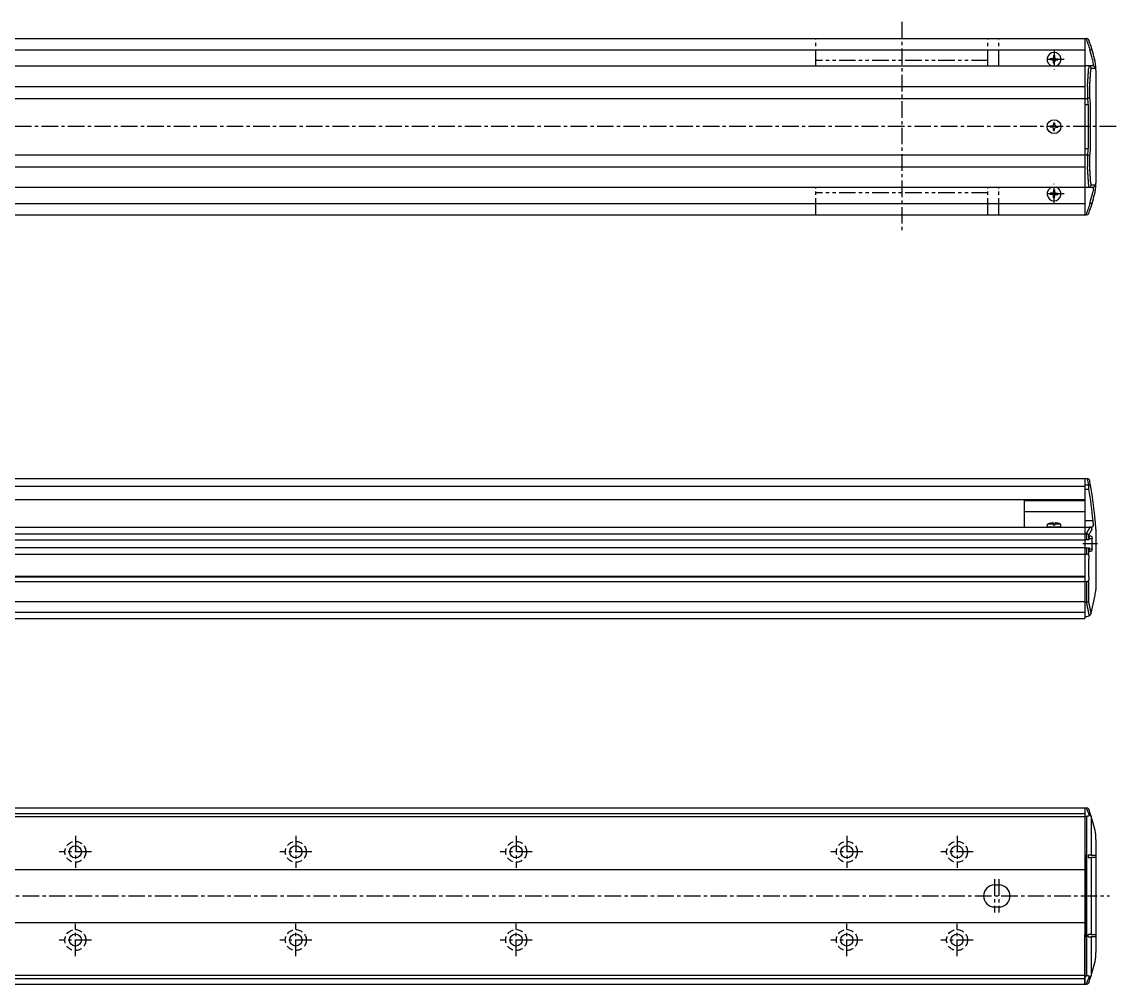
# Model space of a CAD drawing. Extents: x -693 to 300, y 35 to 506.
# Drawn here: x -196.7 to 299.7, y 69.3 to 505.8 of the extents above; entities that cross this region are included whole.
import ezdxf

# ---------------------------------------------------------------- set-up
doc = ezdxf.new("R2010")
doc.units = 0
for name, pattern in [('CENTER', [12, 7.5, -1.5, 1.5, -1.5]), ('DASHED', [4.5, 3, -1.5]), ('PHANTOM', [15, 7.5, -1.5, 1.5, -1.5, 1.5, -1.5])]:
    doc.linetypes.add(name, pattern=pattern)
doc.layers.get('0').update_dxf_attribs({"linetype": 'CONTINUOUS'})
doc.layers.add('CENTER', color=1, linetype='CENTER')

msp = doc.modelspace()

# ---------------------------------------------------------------- linework, layer by layer
at = {"color": 7, "linetype": 'CONTINUOUS'}
for p, q in [((-504.42, 498.26), (285.58, 498.26)), ((285.58, 498.26), (285.58, 418.26)), ((285.58, 498.26), (286.16, 498.26)), ((286.36, 498.26), (286.16, 498.26)), ((-258.42, 493.06), (285.58, 493.06)), ((287.97, 493.09), (287.82, 493.07)), ((269.83, 489.01), (269.83, 488.51)), ((270.58, 489.01), (269.83, 489.01)), ((270.58, 488.51), (269.83, 488.51)), ((271.33, 490.51), (271.33, 489.76)), ((271.33, 490.51), (271.83, 490.51)), ((271.33, 487.01), (271.33, 487.77)), ((271.33, 487.01), (271.83, 487.01)), ((271.83, 490.51), (271.83, 489.76)), ((271.83, 487.01), (271.83, 487.77)), ((272.57, 489.01), (273.33, 489.01)), ((272.57, 488.51), (273.33, 488.51)), ((273.33, 489.01), (273.33, 488.51)), ((288.97, 488.76), (289.18, 488.03)), ((290.16, 487.99), (289.94, 488.98)), ((-504.42, 485.76), (285.58, 485.76)), ((-258.42, 485.76), (285.58, 485.76)), ((289.25, 485.76), (285.58, 485.76)), ((288.41, 484.76), (290.24, 484.76)), ((290.48, 485.88), (290.48, 485.89)), ((290.58, 483.91), (290.58, 432.61)), ((-504.42, 476.53), (285.58, 476.53)), ((286.76, 476.51), (286.77, 476.51)), ((286.77, 476.51), (286.77, 471.02)), ((287.75, 471.6), (287.75, 476.34)), ((-504.42, 471), (285.58, 471)), ((285.58, 471.01), (286.66, 471.01)), ((285.58, 468.26), (287.09, 468.26)), ((286.77, 471.02), (286.66, 471.01)), ((287.09, 468.26), (287.09, 448.26)), ((288.08, 448.26), (288.08, 468.26)), ((269.83, 458.51), (269.83, 458.01)), ((270.58, 458.51), (269.83, 458.51)), ((270.58, 458.01), (269.83, 458.01)), ((271.33, 460.01), (271.33, 459.26)), ((271.33, 460.01), (271.83, 460.01)), ((271.33, 456.51), (271.33, 457.27)), ((271.83, 460.01), (271.83, 459.26)), ((271.83, 456.51), (271.83, 457.27)), ((272.57, 458.51), (273.33, 458.51)), ((272.57, 458.01), (273.33, 458.01)), ((273.33, 458.51), (273.33, 458.01)), ((271.33, 456.51), (271.83, 456.51)), ((285.58, 448.26), (287.09, 448.26)), ((-504.42, 445.53), (285.58, 445.53)), ((285.58, 445.51), (286.66, 445.51)), ((286.66, 445.51), (286.77, 445.51)), ((286.77, 445.51), (286.77, 440.01)), ((287.75, 440.19), (287.75, 444.92)), ((-504.42, 439.99), (285.58, 439.99)), ((286.77, 440.01), (286.76, 440.01)), ((-502.42, 430.76), (287.58, 430.76)), ((-258.42, 430.76), (285.58, 430.76)), ((269.83, 428.01), (269.83, 427.51)), ((270.58, 428.01), (269.83, 428.01)), ((270.58, 427.51), (269.83, 427.51)), ((271.33, 429.51), (271.33, 428.76)), ((271.33, 429.51), (271.83, 429.51)), ((271.83, 429.51), (271.83, 428.76)), ((272.57, 428.01), (273.33, 428.01)), ((272.57, 427.51), (273.33, 427.51)), ((273.33, 428.01), (273.33, 427.51)), ((285.58, 430.76), (289.25, 430.76)), ((290.24, 431.76), (288.41, 431.76)), ((288.97, 427.76), (289.18, 428.5)), ((289.94, 427.54), (290.16, 428.54)), ((290.48, 430.64), (290.48, 430.65)), ((-258.42, 423.46), (285.58, 423.46)), ((271.33, 426.01), (271.33, 426.77)), ((271.33, 426.01), (271.83, 426.01)), ((271.83, 426.01), (271.83, 426.77)), ((287.97, 423.44), (287.82, 423.46)), ((-504.42, 418.26), (285.58, 418.26)), ((285.58, 418.26), (286.16, 418.26)), ((286.16, 418.26), (286.36, 418.26)), ((-258.42, 298.59), (285.58, 298.59)), ((285.58, 298.59), (285.58, 236.09)), ((285.58, 298.59), (285.58, 289.09)), ((285.58, 298.59), (286.76, 298.59)), ((285.58, 298.59), (285.58, 289.09)), ((286.77, 298.59), (286.76, 298.59)), ((-258.42, 295.23), (285.58, 295.23)), ((285.58, 295.7), (287.27, 295.7)), ((285.58, 293.82), (287.43, 293.82)), ((-258.42, 289.09), (285.58, 289.09)), ((258.08, 289.09), (258.08, 276.59)), ((258.08, 288.62), (285.58, 288.62)), ((258.08, 283.63), (285.58, 283.63)), ((271.18, 278.48), (271.18, 277.49)), ((271.98, 278.48), (271.98, 277.49)), ((285.58, 279.59), (289.25, 279.59)), ((-504.42, 276.59), (285.58, 276.59)), ((-504.42, 273.59), (285.58, 273.59)), ((268.43, 276.59), (268.54, 277.89)), ((274.73, 276.59), (268.43, 276.59)), ((271.18, 277.89), (268.54, 277.89)), ((271.98, 277.49), (271.18, 277.49)), ((274.61, 277.89), (271.98, 277.89)), ((274.73, 276.59), (274.61, 277.89)), ((285.58, 276.59), (287.82, 276.59)), ((285.58, 276.59), (285.58, 235.09)), ((285.58, 273.59), (286.16, 273.59)), ((286.16, 273.59), (286.36, 273.57)), ((286.36, 273.57), (286.36, 270.99)), ((288.97, 276.59), (287.82, 276.59)), ((287.82, 276.59), (287.97, 276.58)), ((289.18, 276.68), (288.97, 276.59)), ((290.48, 276.91), (290.48, 276.89)), ((290.58, 275.59), (290.58, 248.09)), ((-504.42, 270.84), (285.58, 270.84)), ((285.58, 270.99), (287.55, 270.99)), ((287.29, 270.99), (287.29, 273.01)), ((288.49, 272.44), (287.55, 272.44)), ((287.55, 272.44), (287.55, 270.99)), ((287.55, 271.44), (288.81, 271.44)), ((288.81, 266.74), (288.81, 271.44)), ((-504.42, 267.34), (285.58, 267.34)), ((-504.42, 264.32), (285.58, 264.32)), ((285.58, 267.19), (287.55, 267.19)), ((285.58, 264.32), (286.36, 264.32)), ((286.36, 267.19), (286.36, 264.32)), ((287.29, 263.52), (287.29, 267.19)), ((287.55, 267.19), (287.55, 265.74)), ((287.55, 266.74), (288.81, 266.74)), ((287.55, 265.74), (288.49, 265.74)), ((287.43, 254.09), (287.43, 262.09)), ((-504.42, 254.39), (285.58, 254.39)), ((-504.42, 254.09), (285.58, 254.09)), ((-504.42, 251.85), (285.58, 251.85)), ((285.58, 251.85), (286.36, 251.85)), ((286.36, 251.85), (286.36, 242.59)), ((287.29, 242.85), (287.29, 252.65)), ((-504.42, 242.85), (285.58, 242.85)), ((285.58, 242.59), (286.31, 242.59)), ((286.36, 242.59), (286.31, 242.59)), ((-504.42, 238.09), (285.58, 238.09)), ((-504.42, 235.09), (285.58, 235.09)), ((285.58, 236.09), (286.52, 236.09)), ((288.47, 237.62), (288.43, 237.48)), ((-504.42, 149.3), (285.58, 149.3)), ((285.58, 149.3), (285.58, 69.3)), ((285.58, 149.3), (285.58, 126.85)), ((285.58, 149.3), (286.31, 149.3)), ((286.31, 149.3), (286.36, 149.3)), ((-504.42, 146.7), (285.58, 146.7)), ((-504.42, 145.3), (285.58, 145.3)), ((285.58, 145.55), (286.52, 145.55)), ((286.52, 73.05), (286.52, 145.55)), ((288.43, 145.51), (288.47, 145.38)), ((288.47, 145.38), (288.47, 127.8)), ((290.58, 134.95), (290.58, 83.65)), ((286.03, 127.8), (285.58, 127.8)), ((285.58, 126.85), (286.03, 126.85)), ((286.03, 127.8), (286.03, 90.8)), ((288.47, 127.8), (287.08, 127.8)), ((287.08, 127.8), (287.08, 126.8)), ((287.08, 126.8), (288.47, 126.8)), ((288.47, 127.8), (290.41, 127.8)), ((288.47, 126.8), (288.47, 91.8)), ((290.41, 126.8), (288.47, 126.8)), ((290.41, 127.8), (290.58, 127.75)), ((290.58, 126.74), (290.41, 126.8)), ((-504.42, 121.3), (285.58, 121.3)), ((244.58, 114.3), (246.58, 114.3)), ((244.58, 104.3), (246.58, 104.3)), ((-504.42, 97.3), (285.58, 97.3)), ((286.03, 91.76), (285.58, 91.75)), ((285.58, 69.3), (285.58, 91.75)), ((286.03, 90.8), (285.58, 90.8)), ((288.47, 91.8), (287.08, 91.8)), ((287.08, 90.8), (287.08, 91.8)), ((287.08, 90.8), (288.47, 90.8)), ((288.47, 91.8), (290.41, 91.8)), ((288.47, 90.8), (288.47, 73.22)), ((290.41, 90.8), (288.47, 90.8)), ((290.41, 91.8), (290.58, 91.86)), ((290.58, 90.86), (290.41, 90.8)), ((-504.42, 73.3), (285.58, 73.3)), ((-504.42, 71.9), (285.58, 71.9)), ((285.58, 73.05), (286.52, 73.05)), ((288.47, 73.22), (288.43, 73.09)), ((-504.42, 69.3), (285.58, 69.3)), ((285.58, 69.3), (286.31, 69.3)), ((286.36, 69.3), (286.31, 69.3))]:
    msp.add_line(p, q, dxfattribs=at)
at = {"color": 3, "linetype": 'PHANTOM'}
for p, q in [((163.58, 485.76), (163.58, 498.26)), ((241.58, 485.76), (241.58, 498.26)), ((246.58, 485.76), (246.58, 498.26)), ((241.58, 488.26), (163.58, 488.26)), ((163.58, 418.26), (163.58, 430.76)), ((241.58, 428.26), (163.58, 428.26)), ((241.58, 418.26), (241.58, 430.76)), ((246.58, 418.26), (246.58, 430.76))]:
    msp.add_line(p, q, dxfattribs=at)
at = {"color": 7, "linetype": 'CONTINUOUS'}
for points in [[(288.86, 493.09), (288.86, 493.09), (288.85, 493.11), (288.74, 493.17), (288.54, 493.18), (288.28, 493.15), (287.97, 493.09)], [(289.48, 486.57), (289.39, 487.13), (289.18, 488.03)], [(289.48, 429.96), (289.39, 429.4), (289.18, 428.5)], [(288.86, 423.44), (288.86, 423.44), (288.85, 423.42), (288.74, 423.36), (288.54, 423.35), (288.28, 423.38), (287.97, 423.44)], [(287.43, 293.82), (287.39, 294.24), (287.34, 294.87), (287.3, 295.37), (287.27, 295.7)], [(289.18, 276.68), (289.39, 277.07), (289.48, 277.54)], [(288.49, 272.44), (288.5, 272.44), (288.61, 272.37), (288.7, 272.2), (288.76, 271.96), (288.8, 271.66), (288.81, 271.44)], [(287.29, 263.52), (287.37, 263.03), (287.43, 262.09)], [(288.81, 266.74), (288.81, 266.64), (288.78, 266.32), (288.72, 266.03), (288.63, 265.83), (288.52, 265.74), (288.49, 265.74)], [(287.43, 254.09), (287.41, 253.54), (287.29, 252.65)], [(288.47, 237.62), (289.38, 241.71), (290.16, 245.67)], [(288.43, 145.51), (288.38, 145.61), (288.23, 145.74), (287.98, 145.8), (287.58, 145.73)], [(290.16, 139.03), (289.38, 142.3), (288.47, 145.38)], [(288.47, 73.22), (289.38, 76.31), (290.16, 79.58)], [(287.58, 72.88), (287.79, 72.82), (288.1, 72.82), (288.32, 72.92), (288.43, 73.09)]]:
    msp.add_lwpolyline(points, dxfattribs=at)
for points in [[(286.76, 476.51, 0), (286.76, 476.58, 0), (286.77, 476.64, 0), (286.77, 476.7, 0), (286.77, 476.76, 0), (286.78, 476.82, 0), (286.78, 476.89, 0), (286.79, 476.95, 0), (286.79, 477.01, 0), (286.8, 477.07, 0), (286.8, 477.13, 0), (286.8, 477.19, 0), (286.81, 477.26, 0), (286.81, 477.32, 0), (286.82, 477.38, 0), (286.82, 477.44, 0), (286.82, 477.5, 0), (286.83, 477.57, 0), (286.83, 477.63, 0), (286.84, 477.69, 0), (286.84, 477.75, 0), (286.85, 477.81, 0), (286.85, 477.88, 0), (286.85, 477.94, 0), (286.86, 478, 0), (286.86, 478.06, 0), (286.87, 478.12, 0), (286.87, 478.19, 0), (286.87, 478.25, 0), (286.88, 478.31, 0), (286.88, 478.37, 0), (286.89, 478.43, 0), (286.89, 478.5, 0), (286.89, 478.56, 0), (286.9, 478.62, 0), (286.9, 478.68, 0), (286.91, 478.74, 0), (286.91, 478.81, 0), (286.91, 478.87, 0), (286.92, 478.93, 0), (286.92, 478.99, 0), (286.93, 479.05, 0), (286.93, 479.12, 0), (286.94, 479.18, 0), (286.94, 479.24, 0), (286.94, 479.3, 0), (286.95, 479.36, 0), (286.95, 479.42, 0), (286.95, 479.49, 0), (286.96, 479.55, 0), (286.96, 479.61, 0), (286.97, 479.67, 0), (286.97, 479.74, 0), (286.98, 479.8, 0), (286.98, 479.86, 0), (286.98, 479.92, 0), (286.99, 479.98, 0), (286.99, 480.05, 0), (287, 480.11, 0), (287, 480.17, 0), (287, 480.23, 0), (287.01, 480.29, 0), (287.01, 480.36, 0), (287.01, 480.42, 0), (287.02, 480.48, 0), (287.02, 480.54, 0), (287.03, 480.6, 0), (287.03, 480.67, 0), (287.04, 480.73, 0), (287.04, 480.79, 0), (287.04, 480.85, 0), (287.05, 480.91, 0), (287.05, 480.98, 0), (287.06, 481.04, 0), (287.06, 481.1, 0), (287.06, 481.16, 0), (287.07, 481.22, 0), (287.07, 481.29, 0), (287.07, 481.35, 0), (287.08, 481.41, 0), (287.08, 481.47, 0), (287.09, 481.53, 0), (287.09, 481.59, 0), (287.1, 481.66, 0), (287.1, 481.72, 0), (287.1, 481.78, 0), (287.11, 481.84, 0), (287.11, 481.9, 0), (287.11, 481.97, 0), (287.12, 482.03, 0), (287.12, 482.09, 0), (287.13, 482.15, 0), (287.13, 482.21, 0), (287.13, 482.28, 0), (287.14, 482.34, 0), (287.14, 482.4, 0), (287.15, 482.46, 0), (287.15, 482.52, 0), (287.15, 482.59, 0), (287.16, 482.65, 0), (287.16, 482.71, 0), (287.17, 482.77, 0), (287.17, 482.83, 0), (287.17, 482.9, 0), (287.18, 482.96, 0), (287.18, 483.02, 0), (287.19, 483.08, 0), (287.19, 483.14, 0), (287.19, 483.21, 0), (287.2, 483.27, 0), (287.2, 483.33, 0), (287.2, 483.39, 0), (287.21, 483.45, 0), (287.21, 483.52, 0), (287.22, 483.58, 0), (287.22, 483.64, 0), (287.22, 483.7, 0), (287.23, 483.77, 0), (287.23, 483.83, 0), (287.24, 483.89, 0), (287.24, 483.95, 0), (287.24, 484.01, 0), (287.25, 484.08, 0), (287.25, 484.14, 0), (287.25, 484.2, 0), (287.26, 484.26, 0), (287.26, 484.32, 0), (287.27, 484.39, 0), (287.27, 484.45, 0)], [(287.75, 476.34, 0), (287.76, 476.4, 0), (287.76, 476.46, 0), (287.76, 476.52, 0), (287.77, 476.58, 0), (287.77, 476.64, 0), (287.78, 476.7, 0), (287.78, 476.76, 0), (287.79, 476.82, 0), (287.79, 476.88, 0), (287.79, 476.94, 0), (287.8, 477, 0), (287.8, 477.06, 0), (287.81, 477.13, 0), (287.81, 477.19, 0), (287.81, 477.25, 0), (287.82, 477.31, 0), (287.82, 477.37, 0), (287.83, 477.43, 0), (287.83, 477.49, 0), (287.83, 477.55, 0), (287.84, 477.61, 0), (287.84, 477.67, 0), (287.85, 477.73, 0), (287.85, 477.79, 0), (287.85, 477.85, 0), (287.86, 477.91, 0), (287.86, 477.97, 0), (287.87, 478.04, 0), (287.87, 478.1, 0), (287.87, 478.16, 0), (287.88, 478.22, 0), (287.88, 478.28, 0), (287.89, 478.34, 0), (287.89, 478.4, 0), (287.89, 478.46, 0), (287.9, 478.52, 0), (287.9, 478.58, 0), (287.91, 478.64, 0), (287.91, 478.7, 0), (287.91, 478.76, 0), (287.92, 478.82, 0), (287.92, 478.88, 0), (287.93, 478.94, 0), (287.93, 479.01, 0), (287.93, 479.07, 0), (287.94, 479.13, 0), (287.94, 479.19, 0), (287.95, 479.25, 0), (287.95, 479.31, 0), (287.95, 479.37, 0), (287.96, 479.43, 0), (287.96, 479.49, 0), (287.97, 479.55, 0), (287.97, 479.61, 0), (287.97, 479.67, 0), (287.98, 479.73, 0), (287.98, 479.8, 0), (287.99, 479.86, 0), (287.99, 479.92, 0), (287.99, 479.98, 0), (288, 480.04, 0), (288, 480.1, 0), (288, 480.16, 0), (288.01, 480.22, 0), (288.01, 480.28, 0), (288.02, 480.34, 0), (288.02, 480.4, 0), (288.02, 480.46, 0), (288.03, 480.52, 0), (288.03, 480.58, 0), (288.04, 480.64, 0), (288.04, 480.7, 0), (288.05, 480.77, 0), (288.05, 480.83, 0), (288.05, 480.89, 0), (288.06, 480.95, 0), (288.06, 481.01, 0), (288.06, 481.07, 0), (288.07, 481.13, 0), (288.07, 481.19, 0), (288.08, 481.25, 0), (288.08, 481.31, 0), (288.08, 481.37, 0), (288.09, 481.43, 0), (288.09, 481.49, 0), (288.1, 481.55, 0), (288.1, 481.62, 0), (288.1, 481.68, 0), (288.11, 481.74, 0), (288.11, 481.8, 0), (288.12, 481.86, 0), (288.12, 481.92, 0), (288.12, 481.98, 0), (288.13, 482.04, 0), (288.13, 482.1, 0), (288.13, 482.16, 0), (288.14, 482.22, 0), (288.14, 482.28, 0), (288.14, 482.35, 0), (288.15, 482.4, 0), (288.15, 482.47, 0), (288.16, 482.53, 0), (288.16, 482.59, 0), (288.17, 482.65, 0), (288.17, 482.71, 0), (288.17, 482.77, 0), (288.18, 482.83, 0), (288.18, 482.89, 0), (288.18, 482.95, 0), (288.19, 483.01, 0), (288.19, 483.07, 0), (288.19, 483.13, 0), (288.2, 483.19, 0), (288.2, 483.26, 0), (288.21, 483.32, 0), (288.21, 483.38, 0), (288.21, 483.44, 0), (288.22, 483.5, 0), (288.22, 483.56, 0), (288.23, 483.62, 0), (288.23, 483.68, 0), (288.23, 483.74, 0), (288.24, 483.8, 0), (288.24, 483.86, 0), (288.25, 483.92, 0), (288.25, 483.99, 0), (288.25, 484.05, 0), (288.26, 484.11, 0)], [(287.27, 432.08, 0), (287.27, 432.14, 0), (287.26, 432.2, 0), (287.26, 432.27, 0), (287.25, 432.33, 0), (287.25, 432.39, 0), (287.25, 432.45, 0), (287.24, 432.51, 0), (287.24, 432.58, 0), (287.24, 432.64, 0), (287.23, 432.7, 0), (287.23, 432.76, 0), (287.22, 432.82, 0), (287.22, 432.89, 0), (287.22, 432.95, 0), (287.21, 433.01, 0), (287.21, 433.07, 0), (287.2, 433.13, 0), (287.2, 433.2, 0), (287.2, 433.26, 0), (287.19, 433.32, 0), (287.19, 433.38, 0), (287.19, 433.44, 0), (287.18, 433.51, 0), (287.18, 433.57, 0), (287.17, 433.63, 0), (287.17, 433.69, 0), (287.17, 433.76, 0), (287.16, 433.82, 0), (287.16, 433.88, 0), (287.15, 433.94, 0), (287.15, 434, 0), (287.15, 434.07, 0), (287.14, 434.13, 0), (287.14, 434.19, 0), (287.13, 434.25, 0), (287.13, 434.31, 0), (287.13, 434.38, 0), (287.12, 434.44, 0), (287.12, 434.5, 0), (287.11, 434.56, 0), (287.11, 434.62, 0), (287.11, 434.69, 0), (287.1, 434.75, 0), (287.1, 434.81, 0), (287.1, 434.87, 0), (287.09, 434.93, 0), (287.09, 435, 0), (287.08, 435.06, 0), (287.08, 435.12, 0), (287.07, 435.18, 0), (287.07, 435.24, 0), (287.07, 435.31, 0), (287.06, 435.37, 0), (287.06, 435.43, 0), (287.06, 435.49, 0), (287.05, 435.55, 0), (287.05, 435.62, 0), (287.04, 435.68, 0), (287.04, 435.74, 0), (287.04, 435.8, 0), (287.03, 435.86, 0), (287.03, 435.93, 0), (287.02, 435.99, 0), (287.02, 436.05, 0), (287.01, 436.11, 0), (287.01, 436.17, 0), (287.01, 436.24, 0), (287, 436.3, 0), (287, 436.36, 0), (287, 436.42, 0), (286.99, 436.48, 0), (286.99, 436.55, 0), (286.98, 436.61, 0), (286.98, 436.67, 0), (286.98, 436.73, 0), (286.97, 436.79, 0), (286.97, 436.86, 0), (286.96, 436.92, 0), (286.96, 436.98, 0), (286.95, 437.04, 0), (286.95, 437.1, 0), (286.95, 437.17, 0), (286.94, 437.23, 0), (286.94, 437.29, 0), (286.94, 437.35, 0), (286.93, 437.41, 0), (286.93, 437.48, 0), (286.92, 437.54, 0), (286.92, 437.6, 0), (286.91, 437.66, 0), (286.91, 437.72, 0), (286.91, 437.79, 0), (286.9, 437.85, 0), (286.9, 437.91, 0), (286.89, 437.97, 0), (286.89, 438.03, 0), (286.89, 438.1, 0), (286.88, 438.16, 0), (286.88, 438.22, 0), (286.87, 438.28, 0), (286.87, 438.34, 0), (286.87, 438.4, 0), (286.86, 438.47, 0), (286.86, 438.53, 0), (286.85, 438.59, 0), (286.85, 438.65, 0), (286.85, 438.71, 0), (286.84, 438.78, 0), (286.84, 438.84, 0), (286.83, 438.9, 0), (286.83, 438.96, 0), (286.82, 439.02, 0), (286.82, 439.09, 0), (286.82, 439.15, 0), (286.81, 439.21, 0), (286.81, 439.27, 0), (286.8, 439.33, 0), (286.8, 439.39, 0), (286.8, 439.46, 0), (286.79, 439.52, 0), (286.79, 439.58, 0), (286.78, 439.64, 0), (286.78, 439.7, 0), (286.77, 439.77, 0), (286.77, 439.83, 0), (286.77, 439.89, 0), (286.76, 439.95, 0), (286.76, 440.01, 0)], [(288.26, 432.42, 0), (288.25, 432.48, 0), (288.25, 432.54, 0), (288.25, 432.61, 0), (288.24, 432.66, 0), (288.24, 432.73, 0), (288.23, 432.79, 0), (288.23, 432.85, 0), (288.23, 432.91, 0), (288.22, 432.97, 0), (288.22, 433.03, 0), (288.21, 433.09, 0), (288.21, 433.15, 0), (288.21, 433.21, 0), (288.2, 433.27, 0), (288.2, 433.33, 0), (288.19, 433.39, 0), (288.19, 433.45, 0), (288.19, 433.52, 0), (288.18, 433.58, 0), (288.18, 433.64, 0), (288.18, 433.7, 0), (288.17, 433.76, 0), (288.17, 433.82, 0), (288.17, 433.88, 0), (288.16, 433.94, 0), (288.16, 434, 0), (288.15, 434.06, 0), (288.15, 434.12, 0), (288.14, 434.18, 0), (288.14, 434.25, 0), (288.14, 434.31, 0), (288.13, 434.37, 0), (288.13, 434.43, 0), (288.13, 434.49, 0), (288.12, 434.55, 0), (288.12, 434.61, 0), (288.12, 434.67, 0), (288.11, 434.73, 0), (288.11, 434.79, 0), (288.1, 434.85, 0), (288.1, 434.91, 0), (288.1, 434.97, 0), (288.09, 435.03, 0), (288.09, 435.1, 0), (288.08, 435.16, 0), (288.08, 435.22, 0), (288.08, 435.28, 0), (288.07, 435.34, 0), (288.07, 435.4, 0), (288.06, 435.46, 0), (288.06, 435.52, 0), (288.06, 435.58, 0), (288.05, 435.64, 0), (288.05, 435.7, 0), (288.05, 435.76, 0), (288.04, 435.82, 0), (288.04, 435.88, 0), (288.03, 435.94, 0), (288.03, 436, 0), (288.02, 436.07, 0), (288.02, 436.13, 0), (288.02, 436.19, 0), (288.01, 436.25, 0), (288.01, 436.31, 0), (288, 436.37, 0), (288, 436.43, 0), (288, 436.49, 0), (287.99, 436.55, 0), (287.99, 436.61, 0), (287.99, 436.67, 0), (287.98, 436.73, 0), (287.98, 436.79, 0), (287.97, 436.85, 0), (287.97, 436.92, 0), (287.97, 436.98, 0), (287.96, 437.04, 0), (287.96, 437.1, 0), (287.95, 437.16, 0), (287.95, 437.22, 0), (287.95, 437.28, 0), (287.94, 437.34, 0), (287.94, 437.4, 0), (287.93, 437.46, 0), (287.93, 437.52, 0), (287.93, 437.58, 0), (287.92, 437.64, 0), (287.92, 437.7, 0), (287.91, 437.76, 0), (287.91, 437.83, 0), (287.91, 437.89, 0), (287.9, 437.95, 0), (287.9, 438.01, 0), (287.89, 438.07, 0), (287.89, 438.13, 0), (287.89, 438.19, 0), (287.88, 438.25, 0), (287.88, 438.31, 0), (287.87, 438.37, 0), (287.87, 438.43, 0), (287.87, 438.49, 0), (287.86, 438.55, 0), (287.86, 438.61, 0), (287.85, 438.68, 0), (287.85, 438.74, 0), (287.85, 438.8, 0), (287.84, 438.86, 0), (287.84, 438.92, 0), (287.83, 438.98, 0), (287.83, 439.04, 0), (287.83, 439.1, 0), (287.82, 439.16, 0), (287.82, 439.22, 0), (287.81, 439.28, 0), (287.81, 439.34, 0), (287.81, 439.4, 0), (287.8, 439.46, 0), (287.8, 439.52, 0), (287.79, 439.58, 0), (287.79, 439.64, 0), (287.79, 439.71, 0), (287.78, 439.77, 0), (287.78, 439.83, 0), (287.77, 439.89, 0), (287.77, 439.95, 0), (287.76, 440.01, 0), (287.76, 440.07, 0), (287.76, 440.13, 0), (287.75, 440.19, 0)], [(271.18, 278.48, 0), (271.16, 278.48, 0), (271.13, 278.48, 0), (271.11, 278.47, 0), (271.09, 278.47, 0), (271.07, 278.47, 0), (271.05, 278.47, 0), (271.03, 278.47, 0), (271.01, 278.47, 0), (270.99, 278.46, 0), (270.96, 278.46, 0), (270.94, 278.46, 0), (270.92, 278.46, 0), (270.9, 278.46, 0), (270.88, 278.46, 0), (270.86, 278.45, 0), (270.84, 278.45, 0), (270.82, 278.45, 0), (270.8, 278.45, 0), (270.77, 278.45, 0), (270.75, 278.44, 0), (270.73, 278.44, 0), (270.71, 278.44, 0), (270.69, 278.44, 0), (270.67, 278.44, 0), (270.65, 278.43, 0), (270.63, 278.43, 0), (270.61, 278.43, 0), (270.58, 278.43, 0), (270.56, 278.42, 0), (270.54, 278.42, 0), (270.52, 278.42, 0), (270.5, 278.41, 0), (270.48, 278.41, 0), (270.46, 278.41, 0), (270.44, 278.4, 0), (270.42, 278.4, 0), (270.4, 278.4, 0), (270.38, 278.4, 0), (270.35, 278.39, 0), (270.33, 278.39, 0), (270.31, 278.39, 0), (270.29, 278.38, 0), (270.27, 278.38, 0), (270.25, 278.38, 0), (270.23, 278.37, 0), (270.21, 278.37, 0), (270.19, 278.37, 0), (270.17, 278.36, 0), (270.14, 278.36, 0), (270.12, 278.35, 0), (270.1, 278.35, 0), (270.08, 278.35, 0), (270.06, 278.34, 0), (270.04, 278.34, 0), (270.02, 278.33, 0), (270, 278.33, 0), (269.98, 278.32, 0), (269.96, 278.32, 0), (269.94, 278.32, 0), (269.92, 278.31, 0), (269.9, 278.31, 0), (269.88, 278.3, 0), (269.85, 278.3, 0), (269.83, 278.29, 0), (269.81, 278.29, 0), (269.79, 278.29, 0), (269.77, 278.28, 0), (269.75, 278.27, 0), (269.73, 278.27, 0), (269.71, 278.26, 0), (269.69, 278.26, 0), (269.67, 278.25, 0), (269.65, 278.25, 0), (269.63, 278.25, 0), (269.61, 278.24, 0), (269.59, 278.24, 0), (269.57, 278.23, 0), (269.55, 278.22, 0), (269.52, 278.22, 0), (269.5, 278.21, 0), (269.48, 278.21, 0), (269.46, 278.2, 0), (269.44, 278.2, 0), (269.42, 278.19, 0), (269.4, 278.19, 0), (269.38, 278.18, 0), (269.36, 278.17, 0), (269.34, 278.17, 0), (269.32, 278.16, 0), (269.3, 278.15, 0), (269.28, 278.15, 0), (269.26, 278.14, 0), (269.24, 278.14, 0), (269.22, 278.13, 0), (269.2, 278.12, 0), (269.18, 278.12, 0), (269.16, 278.11, 0), (269.14, 278.11, 0), (269.12, 278.1, 0), (269.1, 278.09, 0), (269.08, 278.09, 0), (269.06, 278.08, 0), (269.04, 278.07, 0), (269.02, 278.06, 0), (269, 278.06, 0), (268.98, 278.05, 0), (268.96, 278.05, 0), (268.94, 278.04, 0), (268.92, 278.03, 0), (268.9, 278.02, 0), (268.88, 278.02, 0), (268.86, 278.01, 0), (268.84, 278, 0), (268.82, 278, 0), (268.8, 277.99, 0), (268.78, 277.98, 0), (268.76, 277.97, 0), (268.74, 277.96, 0), (268.72, 277.96, 0), (268.7, 277.95, 0), (268.68, 277.94, 0), (268.66, 277.93, 0), (268.64, 277.93, 0), (268.62, 277.92, 0), (268.6, 277.91, 0), (268.58, 277.9, 0), (268.56, 277.89, 0), (268.54, 277.89, 0)], [(274.61, 277.89, 0), (274.59, 277.89, 0), (274.57, 277.9, 0), (274.55, 277.91, 0), (274.54, 277.92, 0), (274.51, 277.93, 0), (274.5, 277.93, 0), (274.48, 277.94, 0), (274.46, 277.95, 0), (274.44, 277.96, 0), (274.42, 277.96, 0), (274.4, 277.97, 0), (274.38, 277.98, 0), (274.36, 277.99, 0), (274.34, 278, 0), (274.32, 278, 0), (274.3, 278.01, 0), (274.28, 278.02, 0), (274.26, 278.02, 0), (274.24, 278.03, 0), (274.22, 278.04, 0), (274.2, 278.05, 0), (274.18, 278.05, 0), (274.16, 278.06, 0), (274.14, 278.06, 0), (274.12, 278.07, 0), (274.1, 278.08, 0), (274.08, 278.09, 0), (274.06, 278.09, 0), (274.04, 278.1, 0), (274.02, 278.11, 0), (274, 278.11, 0), (273.98, 278.12, 0), (273.95, 278.12, 0), (273.94, 278.13, 0), (273.92, 278.14, 0), (273.89, 278.14, 0), (273.87, 278.15, 0), (273.85, 278.15, 0), (273.83, 278.16, 0), (273.81, 278.17, 0), (273.79, 278.17, 0), (273.77, 278.18, 0), (273.75, 278.19, 0), (273.73, 278.19, 0), (273.71, 278.2, 0), (273.69, 278.2, 0), (273.67, 278.21, 0), (273.65, 278.21, 0), (273.63, 278.22, 0), (273.61, 278.22, 0), (273.59, 278.23, 0), (273.57, 278.24, 0), (273.55, 278.24, 0), (273.53, 278.25, 0), (273.51, 278.25, 0), (273.49, 278.25, 0), (273.46, 278.26, 0), (273.44, 278.26, 0), (273.42, 278.27, 0), (273.4, 278.27, 0), (273.38, 278.28, 0), (273.36, 278.29, 0), (273.34, 278.29, 0), (273.32, 278.29, 0), (273.3, 278.3, 0), (273.28, 278.3, 0), (273.26, 278.31, 0), (273.24, 278.31, 0), (273.22, 278.32, 0), (273.2, 278.32, 0), (273.18, 278.32, 0), (273.15, 278.33, 0), (273.13, 278.33, 0), (273.11, 278.34, 0), (273.09, 278.34, 0), (273.07, 278.35, 0), (273.05, 278.35, 0), (273.03, 278.35, 0), (273.01, 278.36, 0), (272.99, 278.36, 0), (272.97, 278.37, 0), (272.95, 278.37, 0), (272.93, 278.37, 0), (272.9, 278.38, 0), (272.88, 278.38, 0), (272.86, 278.38, 0), (272.84, 278.39, 0), (272.82, 278.39, 0), (272.8, 278.39, 0), (272.78, 278.4, 0), (272.76, 278.4, 0), (272.74, 278.4, 0), (272.71, 278.4, 0), (272.69, 278.41, 0), (272.67, 278.41, 0), (272.65, 278.41, 0), (272.63, 278.42, 0), (272.61, 278.42, 0), (272.59, 278.42, 0), (272.57, 278.43, 0), (272.55, 278.43, 0), (272.53, 278.43, 0), (272.5, 278.43, 0), (272.48, 278.44, 0), (272.46, 278.44, 0), (272.44, 278.44, 0), (272.42, 278.44, 0), (272.4, 278.44, 0), (272.38, 278.45, 0), (272.36, 278.45, 0), (272.34, 278.45, 0), (272.31, 278.45, 0), (272.29, 278.45, 0), (272.27, 278.46, 0), (272.25, 278.46, 0), (272.23, 278.46, 0), (272.21, 278.46, 0), (272.19, 278.46, 0), (272.17, 278.46, 0), (272.15, 278.47, 0), (272.12, 278.47, 0), (272.1, 278.47, 0), (272.08, 278.47, 0), (272.06, 278.47, 0), (272.04, 278.47, 0), (272.02, 278.48, 0), (272, 278.48, 0), (271.98, 278.48, 0)], [(286.16, 273.59, 0), (286.18, 273.61, 0), (286.19, 273.63, 0), (286.21, 273.66, 0), (286.23, 273.68, 0), (286.24, 273.7, 0), (286.26, 273.73, 0), (286.27, 273.75, 0), (286.29, 273.77, 0), (286.3, 273.79, 0), (286.32, 273.82, 0), (286.33, 273.84, 0), (286.35, 273.86, 0), (286.37, 273.89, 0), (286.38, 273.91, 0), (286.4, 273.93, 0), (286.41, 273.95, 0), (286.43, 273.98, 0), (286.44, 274, 0), (286.46, 274.02, 0), (286.48, 274.05, 0), (286.49, 274.07, 0), (286.51, 274.09, 0), (286.52, 274.12, 0), (286.54, 274.14, 0), (286.55, 274.16, 0), (286.57, 274.19, 0), (286.58, 274.21, 0), (286.6, 274.23, 0), (286.61, 274.26, 0), (286.63, 274.28, 0), (286.64, 274.3, 0), (286.66, 274.32, 0), (286.67, 274.35, 0), (286.69, 274.37, 0), (286.7, 274.39, 0), (286.72, 274.42, 0), (286.73, 274.44, 0), (286.75, 274.46, 0), (286.76, 274.49, 0), (286.78, 274.51, 0), (286.79, 274.53, 0), (286.81, 274.56, 0), (286.82, 274.58, 0), (286.84, 274.6, 0), (286.85, 274.63, 0), (286.87, 274.65, 0), (286.88, 274.67, 0), (286.89, 274.7, 0), (286.91, 274.72, 0), (286.92, 274.74, 0), (286.94, 274.77, 0), (286.95, 274.79, 0), (286.97, 274.81, 0), (286.98, 274.84, 0), (287, 274.86, 0), (287.01, 274.88, 0), (287.02, 274.91, 0), (287.04, 274.93, 0), (287.05, 274.95, 0), (287.07, 274.98, 0), (287.08, 275, 0), (287.1, 275.02, 0), (287.11, 275.05, 0), (287.12, 275.07, 0), (287.14, 275.09, 0), (287.15, 275.12, 0), (287.17, 275.14, 0), (287.18, 275.16, 0), (287.19, 275.19, 0), (287.21, 275.21, 0), (287.22, 275.23, 0), (287.24, 275.26, 0), (287.25, 275.28, 0), (287.26, 275.3, 0), (287.28, 275.33, 0), (287.29, 275.35, 0), (287.31, 275.37, 0), (287.32, 275.4, 0), (287.33, 275.42, 0), (287.35, 275.44, 0), (287.36, 275.47, 0), (287.37, 275.49, 0), (287.39, 275.51, 0), (287.4, 275.54, 0), (287.41, 275.56, 0), (287.43, 275.58, 0), (287.44, 275.61, 0), (287.46, 275.63, 0), (287.47, 275.65, 0), (287.48, 275.68, 0), (287.5, 275.7, 0), (287.51, 275.73, 0), (287.52, 275.75, 0), (287.53, 275.77, 0), (287.55, 275.8, 0), (287.56, 275.82, 0), (287.57, 275.84, 0), (287.59, 275.87, 0), (287.6, 275.89, 0), (287.61, 275.91, 0), (287.63, 275.94, 0), (287.64, 275.96, 0), (287.65, 275.99, 0), (287.67, 276.01, 0), (287.68, 276.03, 0), (287.69, 276.06, 0), (287.7, 276.08, 0), (287.72, 276.1, 0), (287.73, 276.13, 0), (287.74, 276.15, 0), (287.75, 276.17, 0), (287.77, 276.2, 0), (287.78, 276.22, 0), (287.79, 276.25, 0), (287.81, 276.27, 0), (287.82, 276.29, 0), (287.83, 276.32, 0), (287.84, 276.34, 0), (287.86, 276.36, 0), (287.87, 276.39, 0), (287.88, 276.41, 0), (287.89, 276.43, 0), (287.91, 276.46, 0), (287.92, 276.48, 0), (287.93, 276.5, 0), (287.94, 276.53, 0), (287.95, 276.55, 0), (287.97, 276.58, 0)], [(287.29, 273.01, 0), (287.3, 273.03, 0), (287.32, 273.05, 0), (287.33, 273.07, 0), (287.35, 273.09, 0), (287.36, 273.11, 0), (287.37, 273.13, 0), (287.39, 273.15, 0), (287.4, 273.17, 0), (287.41, 273.19, 0), (287.43, 273.21, 0), (287.44, 273.23, 0), (287.45, 273.25, 0), (287.47, 273.27, 0), (287.48, 273.29, 0), (287.49, 273.31, 0), (287.51, 273.33, 0), (287.52, 273.35, 0), (287.53, 273.37, 0), (287.55, 273.39, 0), (287.56, 273.41, 0), (287.57, 273.43, 0), (287.59, 273.45, 0), (287.6, 273.47, 0), (287.61, 273.49, 0), (287.63, 273.51, 0), (287.64, 273.53, 0), (287.65, 273.55, 0), (287.67, 273.57, 0), (287.68, 273.59, 0), (287.69, 273.61, 0), (287.7, 273.63, 0), (287.72, 273.65, 0), (287.73, 273.67, 0), (287.74, 273.69, 0), (287.76, 273.71, 0), (287.77, 273.73, 0), (287.78, 273.75, 0), (287.79, 273.77, 0), (287.81, 273.79, 0), (287.82, 273.81, 0), (287.83, 273.83, 0), (287.85, 273.85, 0), (287.86, 273.87, 0), (287.87, 273.89, 0), (287.88, 273.91, 0), (287.9, 273.93, 0), (287.91, 273.95, 0), (287.92, 273.97, 0), (287.93, 273.99, 0), (287.95, 274.01, 0), (287.96, 274.03, 0), (287.97, 274.05, 0), (287.99, 274.07, 0), (288, 274.09, 0), (288.01, 274.11, 0), (288.02, 274.13, 0), (288.03, 274.15, 0), (288.05, 274.17, 0), (288.06, 274.19, 0), (288.07, 274.21, 0), (288.08, 274.23, 0), (288.1, 274.25, 0), (288.11, 274.27, 0), (288.12, 274.29, 0), (288.13, 274.31, 0), (288.14, 274.33, 0), (288.16, 274.35, 0), (288.17, 274.37, 0), (288.18, 274.39, 0), (288.19, 274.41, 0), (288.21, 274.43, 0), (288.22, 274.45, 0), (288.23, 274.47, 0), (288.24, 274.49, 0), (288.25, 274.51, 0), (288.27, 274.53, 0), (288.28, 274.55, 0), (288.29, 274.57, 0), (288.3, 274.59, 0), (288.31, 274.61, 0), (288.33, 274.63, 0), (288.34, 274.65, 0), (288.35, 274.67, 0), (288.36, 274.69, 0), (288.37, 274.71, 0), (288.38, 274.73, 0), (288.4, 274.75, 0), (288.41, 274.77, 0), (288.42, 274.79, 0), (288.43, 274.81, 0), (288.44, 274.83, 0), (288.46, 274.86, 0), (288.47, 274.88, 0), (288.48, 274.89, 0), (288.49, 274.92, 0), (288.5, 274.94, 0), (288.51, 274.96, 0), (288.52, 274.98, 0), (288.54, 275, 0), (288.55, 275.02, 0), (288.56, 275.04, 0), (288.57, 275.06, 0), (288.58, 275.08, 0), (288.59, 275.1, 0), (288.61, 275.12, 0), (288.62, 275.14, 0), (288.63, 275.16, 0), (288.64, 275.18, 0), (288.65, 275.2, 0), (288.66, 275.22, 0), (288.67, 275.24, 0), (288.68, 275.26, 0), (288.69, 275.28, 0), (288.71, 275.3, 0), (288.72, 275.32, 0), (288.73, 275.34, 0), (288.74, 275.36, 0), (288.75, 275.38, 0), (288.76, 275.4, 0), (288.77, 275.42, 0), (288.78, 275.44, 0), (288.8, 275.46, 0), (288.81, 275.49, 0), (288.82, 275.5, 0), (288.83, 275.53, 0), (288.84, 275.55, 0), (288.85, 275.57, 0), (288.86, 275.59, 0)], [(287.58, 236.39, 0), (287.58, 236.44, 0), (287.57, 236.49, 0), (287.56, 236.54, 0), (287.55, 236.59, 0), (287.54, 236.64, 0), (287.53, 236.69, 0), (287.52, 236.74, 0), (287.51, 236.78, 0), (287.5, 236.83, 0), (287.49, 236.88, 0), (287.48, 236.93, 0), (287.48, 236.98, 0), (287.46, 237.03, 0), (287.46, 237.08, 0), (287.45, 237.13, 0), (287.44, 237.18, 0), (287.43, 237.22, 0), (287.42, 237.27, 0), (287.41, 237.32, 0), (287.4, 237.37, 0), (287.39, 237.42, 0), (287.38, 237.47, 0), (287.37, 237.52, 0), (287.36, 237.56, 0), (287.35, 237.61, 0), (287.34, 237.66, 0), (287.33, 237.71, 0), (287.32, 237.76, 0), (287.31, 237.81, 0), (287.31, 237.86, 0), (287.3, 237.91, 0), (287.29, 237.96, 0), (287.28, 238, 0), (287.27, 238.05, 0), (287.26, 238.1, 0), (287.25, 238.15, 0), (287.24, 238.2, 0), (287.23, 238.25, 0), (287.22, 238.29, 0), (287.21, 238.34, 0), (287.2, 238.39, 0), (287.19, 238.44, 0), (287.18, 238.49, 0), (287.17, 238.54, 0), (287.16, 238.59, 0), (287.15, 238.64, 0), (287.14, 238.68, 0), (287.13, 238.73, 0), (287.12, 238.78, 0), (287.11, 238.83, 0), (287.1, 238.88, 0), (287.09, 238.93, 0), (287.08, 238.97, 0), (287.07, 239.02, 0), (287.06, 239.07, 0), (287.05, 239.12, 0), (287.04, 239.17, 0), (287.03, 239.22, 0), (287.02, 239.27, 0), (287.01, 239.31, 0), (287, 239.36, 0), (286.99, 239.41, 0), (286.98, 239.46, 0), (286.97, 239.51, 0), (286.96, 239.56, 0), (286.95, 239.6, 0), (286.94, 239.65, 0), (286.93, 239.7, 0), (286.92, 239.75, 0), (286.91, 239.8, 0), (286.9, 239.85, 0), (286.89, 239.9, 0), (286.88, 239.94, 0), (286.87, 239.99, 0), (286.86, 240.04, 0), (286.85, 240.09, 0), (286.84, 240.14, 0), (286.83, 240.19, 0), (286.82, 240.23, 0), (286.81, 240.28, 0), (286.8, 240.33, 0), (286.79, 240.38, 0), (286.78, 240.43, 0), (286.77, 240.47, 0), (286.76, 240.52, 0), (286.75, 240.57, 0), (286.74, 240.62, 0), (286.73, 240.67, 0), (286.72, 240.72, 0), (286.71, 240.76, 0), (286.7, 240.81, 0), (286.69, 240.86, 0), (286.68, 240.91, 0), (286.67, 240.96, 0), (286.66, 241, 0), (286.65, 241.05, 0), (286.64, 241.1, 0), (286.63, 241.15, 0), (286.62, 241.2, 0), (286.61, 241.24, 0), (286.6, 241.29, 0), (286.58, 241.34, 0), (286.57, 241.39, 0), (286.56, 241.44, 0), (286.55, 241.49, 0), (286.54, 241.53, 0), (286.53, 241.58, 0), (286.52, 241.63, 0), (286.51, 241.68, 0), (286.5, 241.72, 0), (286.49, 241.77, 0), (286.48, 241.82, 0), (286.47, 241.87, 0), (286.46, 241.92, 0), (286.45, 241.97, 0), (286.44, 242.01, 0), (286.43, 242.06, 0), (286.42, 242.11, 0), (286.4, 242.16, 0), (286.39, 242.2, 0), (286.38, 242.25, 0), (286.37, 242.3, 0), (286.36, 242.35, 0), (286.35, 242.4, 0), (286.34, 242.44, 0), (286.33, 242.49, 0), (286.32, 242.54, 0), (286.31, 242.59, 0)], [(288.43, 237.48, 0), (288.42, 237.52, 0), (288.41, 237.56, 0), (288.4, 237.6, 0), (288.39, 237.65, 0), (288.38, 237.69, 0), (288.38, 237.73, 0), (288.37, 237.77, 0), (288.36, 237.82, 0), (288.35, 237.86, 0), (288.34, 237.9, 0), (288.33, 237.94, 0), (288.33, 237.99, 0), (288.32, 238.03, 0), (288.31, 238.07, 0), (288.3, 238.11, 0), (288.29, 238.16, 0), (288.29, 238.2, 0), (288.28, 238.24, 0), (288.27, 238.28, 0), (288.26, 238.32, 0), (288.25, 238.37, 0), (288.24, 238.41, 0), (288.23, 238.45, 0), (288.23, 238.49, 0), (288.22, 238.54, 0), (288.21, 238.58, 0), (288.2, 238.62, 0), (288.19, 238.66, 0), (288.18, 238.71, 0), (288.18, 238.75, 0), (288.17, 238.79, 0), (288.16, 238.83, 0), (288.15, 238.87, 0), (288.14, 238.92, 0), (288.13, 238.96, 0), (288.12, 239, 0), (288.12, 239.04, 0), (288.11, 239.09, 0), (288.1, 239.13, 0), (288.09, 239.17, 0), (288.08, 239.21, 0), (288.07, 239.25, 0), (288.06, 239.3, 0), (288.06, 239.34, 0), (288.05, 239.38, 0), (288.04, 239.42, 0), (288.03, 239.46, 0), (288.02, 239.51, 0), (288.01, 239.55, 0), (288, 239.59, 0), (287.99, 239.63, 0), (287.99, 239.68, 0), (287.98, 239.72, 0), (287.97, 239.76, 0), (287.96, 239.8, 0), (287.95, 239.84, 0), (287.94, 239.88, 0), (287.93, 239.93, 0), (287.92, 239.97, 0), (287.92, 240.01, 0), (287.91, 240.05, 0), (287.9, 240.1, 0), (287.89, 240.14, 0), (287.88, 240.18, 0), (287.87, 240.22, 0), (287.86, 240.26, 0), (287.85, 240.31, 0), (287.84, 240.35, 0), (287.84, 240.39, 0), (287.83, 240.43, 0), (287.82, 240.47, 0), (287.81, 240.52, 0), (287.8, 240.56, 0), (287.79, 240.6, 0), (287.78, 240.64, 0), (287.77, 240.68, 0), (287.76, 240.72, 0), (287.75, 240.77, 0), (287.75, 240.81, 0), (287.74, 240.85, 0), (287.73, 240.89, 0), (287.72, 240.94, 0), (287.71, 240.98, 0), (287.7, 241.02, 0), (287.69, 241.06, 0), (287.68, 241.1, 0), (287.67, 241.14, 0), (287.66, 241.19, 0), (287.65, 241.23, 0), (287.65, 241.27, 0), (287.64, 241.31, 0), (287.63, 241.35, 0), (287.62, 241.4, 0), (287.61, 241.44, 0), (287.6, 241.48, 0), (287.59, 241.52, 0), (287.58, 241.56, 0), (287.57, 241.6, 0), (287.56, 241.65, 0), (287.55, 241.69, 0), (287.55, 241.73, 0), (287.54, 241.77, 0), (287.53, 241.81, 0), (287.52, 241.85, 0), (287.51, 241.9, 0), (287.5, 241.94, 0), (287.49, 241.98, 0), (287.48, 242.02, 0), (287.47, 242.06, 0), (287.46, 242.1, 0), (287.45, 242.15, 0), (287.44, 242.19, 0), (287.43, 242.23, 0), (287.42, 242.27, 0), (287.41, 242.31, 0), (287.4, 242.35, 0), (287.39, 242.4, 0), (287.38, 242.44, 0), (287.38, 242.48, 0), (287.37, 242.52, 0), (287.36, 242.56, 0), (287.35, 242.6, 0), (287.34, 242.65, 0), (287.33, 242.69, 0), (287.32, 242.73, 0), (287.31, 242.77, 0), (287.3, 242.81, 0), (287.29, 242.85, 0)], [(286.52, 145.55, 0), (286.53, 145.55, 0), (286.54, 145.55, 0), (286.55, 145.55, 0), (286.56, 145.55, 0), (286.56, 145.55, 0), (286.57, 145.55, 0), (286.58, 145.55, 0), (286.59, 145.55, 0), (286.6, 145.55, 0), (286.61, 145.55, 0), (286.62, 145.55, 0), (286.63, 145.55, 0), (286.63, 145.55, 0), (286.64, 145.55, 0), (286.65, 145.55, 0), (286.66, 145.55, 0), (286.67, 145.55, 0), (286.68, 145.55, 0), (286.69, 145.55, 0), (286.7, 145.55, 0), (286.7, 145.55, 0), (286.71, 145.55, 0), (286.72, 145.55, 0), (286.73, 145.56, 0), (286.74, 145.56, 0), (286.75, 145.56, 0), (286.76, 145.56, 0), (286.76, 145.56, 0), (286.77, 145.56, 0), (286.78, 145.56, 0), (286.79, 145.56, 0), (286.8, 145.56, 0), (286.81, 145.56, 0), (286.82, 145.56, 0), (286.83, 145.56, 0), (286.83, 145.56, 0), (286.84, 145.56, 0), (286.85, 145.56, 0), (286.86, 145.56, 0), (286.87, 145.57, 0), (286.88, 145.57, 0), (286.89, 145.57, 0), (286.89, 145.57, 0), (286.9, 145.57, 0), (286.91, 145.57, 0), (286.92, 145.57, 0), (286.93, 145.57, 0), (286.94, 145.57, 0), (286.95, 145.57, 0), (286.95, 145.58, 0), (286.96, 145.58, 0), (286.97, 145.58, 0), (286.98, 145.58, 0), (286.99, 145.58, 0), (287, 145.58, 0), (287.01, 145.58, 0), (287.01, 145.58, 0), (287.02, 145.59, 0), (287.03, 145.59, 0), (287.04, 145.59, 0), (287.05, 145.59, 0), (287.06, 145.59, 0), (287.07, 145.59, 0), (287.07, 145.59, 0), (287.08, 145.59, 0), (287.09, 145.6, 0), (287.1, 145.6, 0), (287.11, 145.6, 0), (287.12, 145.6, 0), (287.12, 145.6, 0), (287.13, 145.6, 0), (287.14, 145.6, 0), (287.15, 145.61, 0), (287.16, 145.61, 0), (287.17, 145.61, 0), (287.17, 145.61, 0), (287.18, 145.61, 0), (287.19, 145.62, 0), (287.2, 145.62, 0), (287.21, 145.62, 0), (287.22, 145.62, 0), (287.22, 145.62, 0), (287.23, 145.62, 0), (287.24, 145.63, 0), (287.25, 145.63, 0), (287.26, 145.63, 0), (287.26, 145.63, 0), (287.27, 145.63, 0), (287.28, 145.63, 0), (287.29, 145.64, 0), (287.3, 145.64, 0), (287.31, 145.64, 0), (287.31, 145.64, 0), (287.32, 145.65, 0), (287.33, 145.65, 0), (287.34, 145.65, 0), (287.35, 145.65, 0), (287.35, 145.65, 0), (287.36, 145.66, 0), (287.37, 145.66, 0), (287.38, 145.66, 0), (287.38, 145.66, 0), (287.39, 145.66, 0), (287.4, 145.67, 0), (287.41, 145.67, 0), (287.42, 145.67, 0), (287.42, 145.67, 0), (287.43, 145.68, 0), (287.44, 145.68, 0), (287.45, 145.68, 0), (287.46, 145.68, 0), (287.46, 145.69, 0), (287.47, 145.69, 0), (287.48, 145.69, 0), (287.49, 145.69, 0), (287.49, 145.69, 0), (287.5, 145.7, 0), (287.51, 145.7, 0), (287.52, 145.7, 0), (287.52, 145.7, 0), (287.53, 145.71, 0), (287.54, 145.71, 0), (287.55, 145.71, 0), (287.56, 145.72, 0), (287.56, 145.72, 0), (287.57, 145.72, 0), (287.58, 145.72, 0), (287.58, 145.72, 0)], [(287.58, 72.88, 0), (287.58, 72.88, 0), (287.57, 72.88, 0), (287.56, 72.88, 0), (287.56, 72.89, 0), (287.55, 72.89, 0), (287.54, 72.89, 0), (287.53, 72.9, 0), (287.52, 72.9, 0), (287.52, 72.9, 0), (287.51, 72.9, 0), (287.5, 72.91, 0), (287.49, 72.91, 0), (287.49, 72.91, 0), (287.48, 72.91, 0), (287.47, 72.91, 0), (287.46, 72.92, 0), (287.46, 72.92, 0), (287.45, 72.92, 0), (287.44, 72.92, 0), (287.43, 72.93, 0), (287.42, 72.93, 0), (287.42, 72.93, 0), (287.41, 72.93, 0), (287.4, 72.94, 0), (287.39, 72.94, 0), (287.38, 72.94, 0), (287.38, 72.94, 0), (287.37, 72.94, 0), (287.36, 72.95, 0), (287.35, 72.95, 0), (287.35, 72.95, 0), (287.34, 72.95, 0), (287.33, 72.95, 0), (287.32, 72.96, 0), (287.31, 72.96, 0), (287.31, 72.96, 0), (287.3, 72.96, 0), (287.29, 72.97, 0), (287.28, 72.97, 0), (287.27, 72.97, 0), (287.26, 72.97, 0), (287.26, 72.97, 0), (287.25, 72.97, 0), (287.24, 72.98, 0), (287.23, 72.98, 0), (287.22, 72.98, 0), (287.22, 72.98, 0), (287.21, 72.98, 0), (287.2, 72.99, 0), (287.19, 72.99, 0), (287.18, 72.99, 0), (287.17, 72.99, 0), (287.17, 72.99, 0), (287.16, 72.99, 0), (287.15, 73, 0), (287.14, 73, 0), (287.13, 73, 0), (287.12, 73, 0), (287.12, 73, 0), (287.11, 73, 0), (287.1, 73, 0), (287.09, 73.01, 0), (287.08, 73.01, 0), (287.07, 73.01, 0), (287.07, 73.01, 0), (287.06, 73.01, 0), (287.05, 73.01, 0), (287.04, 73.01, 0), (287.03, 73.02, 0), (287.02, 73.02, 0), (287.01, 73.02, 0), (287.01, 73.02, 0), (287, 73.02, 0), (286.99, 73.02, 0), (286.98, 73.02, 0), (286.97, 73.02, 0), (286.96, 73.03, 0), (286.95, 73.03, 0), (286.95, 73.03, 0), (286.94, 73.03, 0), (286.93, 73.03, 0), (286.92, 73.03, 0), (286.91, 73.03, 0), (286.9, 73.03, 0), (286.89, 73.03, 0), (286.89, 73.03, 0), (286.88, 73.04, 0), (286.87, 73.04, 0), (286.86, 73.04, 0), (286.85, 73.04, 0), (286.84, 73.04, 0), (286.83, 73.04, 0), (286.83, 73.04, 0), (286.82, 73.04, 0), (286.81, 73.04, 0), (286.8, 73.04, 0), (286.79, 73.04, 0), (286.78, 73.04, 0), (286.77, 73.04, 0), (286.76, 73.05, 0), (286.76, 73.05, 0), (286.75, 73.05, 0), (286.74, 73.05, 0), (286.73, 73.05, 0), (286.72, 73.05, 0), (286.71, 73.05, 0), (286.7, 73.05, 0), (286.7, 73.05, 0), (286.69, 73.05, 0), (286.68, 73.05, 0), (286.67, 73.05, 0), (286.66, 73.05, 0), (286.65, 73.05, 0), (286.64, 73.05, 0), (286.63, 73.05, 0), (286.63, 73.05, 0), (286.62, 73.05, 0), (286.61, 73.05, 0), (286.6, 73.05, 0), (286.59, 73.05, 0), (286.58, 73.05, 0), (286.57, 73.05, 0), (286.56, 73.05, 0), (286.56, 73.05, 0), (286.55, 73.05, 0), (286.54, 73.05, 0), (286.53, 73.05, 0), (286.52, 73.05, 0)]]:
    msp.add_polyline3d(points, dxfattribs=at)
for centre, radius in [((271.58, 458.26), 3.15), ((-172.42, 129.3), 2.75), ((-72.42, 129.3), 2.75), ((27.58, 129.3), 2.75), ((177.58, 129.3), 2.75), ((227.58, 129.3), 2.75), ((-172.42, 89.3), 2.75), ((-72.42, 89.3), 2.75), ((27.58, 89.3), 2.75), ((177.58, 89.3), 2.75), ((227.58, 89.3), 2.75)]:
    msp.add_circle(centre, radius, dxfattribs=at)
at = {"color": 3, "linetype": 'DASHED'}
for centre in [(-172.42, 129.3), (-72.42, 129.3), (27.58, 129.3), (177.58, 129.3), (227.58, 129.3), (-172.42, 89.3), (-72.42, 89.3), (27.58, 89.3), (177.58, 89.3), (227.58, 89.3)]:
    msp.add_circle(centre, 4.75, dxfattribs=at)
at = {"color": 7, "linetype": 'CONTINUOUS'}
for centre, radius, start, end in [((231.42, 476.26), 59, 16.566, 21.8934), ((286.36, 497.26), 1, 21.3711, 90), ((231.42, 475.76), 60, 16.7828, 21.3711), ((271.58, 488.76), 3.15, 287.7528, 252.2472), ((231.42, 475.76), 59, 12.7289, 17.0548), ((231.42, 475.76), 60, 12.7289, 16.7828), ((270.58, 489.76), 0.748, 270, 0), ((270.58, 487.77), 0.748, 0, 90.0001), ((272.57, 489.76), 0.748, 180, 270), ((272.57, 487.77), 0.748, 90, 180), ((287.88, 486.59), 1.6, 328.8724, 359.134), ((270.58, 483.91), 20, 5.6778, 11.7572), ((291.25, 484.64), 3.98, 163.6112, 182.7638), ((287.42, 484.77), 0.993, 359.6186, 89.6134), ((289.34, 484.19), 1.09, 148.4536, 184.5411), ((289.25, 484.77), 0.998, 359.8808, 89.8803), ((288.03, 485.81), 2.45, 334.6308, 1.5575), ((270.58, 483.91), 20, 0, 5.6392), ((286.78, 472.12), 1.1, 269.5212, 331.9289), ((274.98, 468.67), 13.1, 358.2038, 12.9244), ((280.81, 468.68), 6.3, 356.229, 21.7736), ((270.58, 459.26), 0.748, 270, 0), ((270.58, 457.27), 0.748, 0, 90.0001), ((272.57, 459.26), 0.748, 180, 270), ((272.57, 457.27), 0.748, 90, 180), ((280.91, 447.83), 6.19, 338.0119, 3.9855), ((274.34, 447.92), 13.75, 347.4233, 1.4486), ((286.78, 444.4), 1.1, 28.0711, 90.4788), ((290.42, 431.79), 3.17, 174.7294, 198.8955), ((289.14, 432.29), 0.898, 171.3652, 215.6401), ((270.58, 432.61), 20, 354.3608, 0), ((271.58, 427.76), 3.15, 107.7528, 72.2472), ((270.58, 428.76), 0.748, 270, 0), ((270.58, 426.77), 0.748, 0, 90.0001), ((272.57, 428.76), 0.748, 180, 270), ((272.57, 426.77), 0.748, 90, 180), ((287.42, 431.76), 0.993, 270.3866, 0.3814), ((231.42, 440.76), 59, 342.9452, 347.2711), ((231.42, 440.76), 60, 343.2172, 347.2711), ((289.25, 431.76), 0.998, 270.1197, 0.1192), ((287.88, 429.94), 1.6, 0.866, 31.1276), ((270.58, 432.61), 20, 348.2428, 354.3222), ((288.37, 430.79), 2.12, 356.2843, 27.5275), ((231.42, 440.26), 59, 338.1066, 343.434), ((231.42, 440.76), 60, 338.6289, 343.2172), ((286.36, 419.26), 1, 270, 338.6289), ((91.08, 262.39), 199, 9.6347, 10.4791), ((286.77, 297.59), 1, 10.4615, 90), ((287.32, 294.74), 0.959, 11.1474, 92.704), ((91.08, 261.45), 199, 5.2282, 9.3604), ((91.08, 261.45), 200, 9.6347, 10.4615), ((91.08, 261.45), 200, 9.3604, 9.6347), ((91.08, 261.45), 200, 5.2282, 9.3604), ((177.23, 265.92), 112.85, 5.9119, 6.9562), ((91.08, 261.45), 200, 4.4273, 5.2282), ((286.15, 272.16), 1.42, 36.7839, 81.5243), ((287.78, 275.51), 1.08, 4.0708, 80.082), ((91.08, 261.45), 200, 4.0523, 4.4273), ((286.38, 263.4), 0.923, 7.4585, 90.9988), ((286.38, 252.77), 0.92, 268.8348, 352.7079), ((142.58, 272.5), 150, 349.695, 350.6332), ((286.36, 244.37), 1.78, 270.0827, 301.7133), ((286.52, 238.09), 2, 270, 302.1468), ((286.52, 238.09), 2, 302.1468, 342.2552), ((231.42, 127.67), 59, 17.8226, 21.5109), ((286.36, 148.3), 1, 21.3711, 90), ((231.42, 126.8), 60, 18.1668, 21.3711), ((270.58, 134.95), 20, 0, 11.7572), ((244.58, 109.3), 5, 90, 270), ((246.58, 109.3), 5, 270, 90), ((270.58, 83.65), 20, 348.2428, 0), ((231.42, 90.93), 59, 338.4891, 342.1774), ((286.36, 70.3), 1, 270, 338.6289), ((231.42, 91.8), 60, 338.6289, 341.8332)]:
    msp.add_arc(centre, radius, start, end, dxfattribs=at)
msp.add_point((271.58, 276.59), dxfattribs=at)
msp.add_point((271.58, 276.59), dxfattribs=at)
at = {"layer": 'CENTER', "color": 1, "linetype": 'CENTER'}
for p, q in [((202.58, 505.76), (202.58, 410.76)), ((271.58, 493.3), (271.58, 484.22)), ((276.12, 488.76), (267.04, 488.76)), ((299.74, 458.26), (-541.84, 458.26)), ((271.58, 423.22), (271.58, 432.3)), ((276.12, 427.76), (267.04, 427.76)), ((284.57, 269.09), (291.35, 269.09)), ((-172.42, 136.59), (-172.42, 122.01)), ((-72.42, 136.59), (-72.42, 122.01)), ((27.58, 136.59), (27.58, 122.01)), ((177.58, 136.59), (177.58, 122.01)), ((227.58, 136.59), (227.58, 122.01)), ((-165.13, 129.3), (-179.71, 129.3)), ((-65.13, 129.3), (-79.71, 129.3)), ((34.87, 129.3), (20.29, 129.3)), ((184.87, 129.3), (170.29, 129.3)), ((234.87, 129.3), (220.29, 129.3)), ((244.58, 116.84), (244.58, 101.76)), ((246.58, 116.84), (246.58, 101.76)), ((-544.34, 109.3), (296.8, 109.3)), ((-172.42, 82.01), (-172.42, 96.59)), ((-72.42, 82.01), (-72.42, 96.59)), ((27.58, 82.01), (27.58, 96.59)), ((177.58, 82.01), (177.58, 96.59)), ((227.58, 82.01), (227.58, 96.59)), ((-165.13, 89.3), (-179.71, 89.3)), ((-65.13, 89.3), (-79.71, 89.3)), ((34.87, 89.3), (20.29, 89.3)), ((184.87, 89.3), (170.29, 89.3)), ((234.87, 89.3), (220.29, 89.3))]:
    msp.add_line(p, q, dxfattribs=at)

doc.saveas('drawing.dxf')
